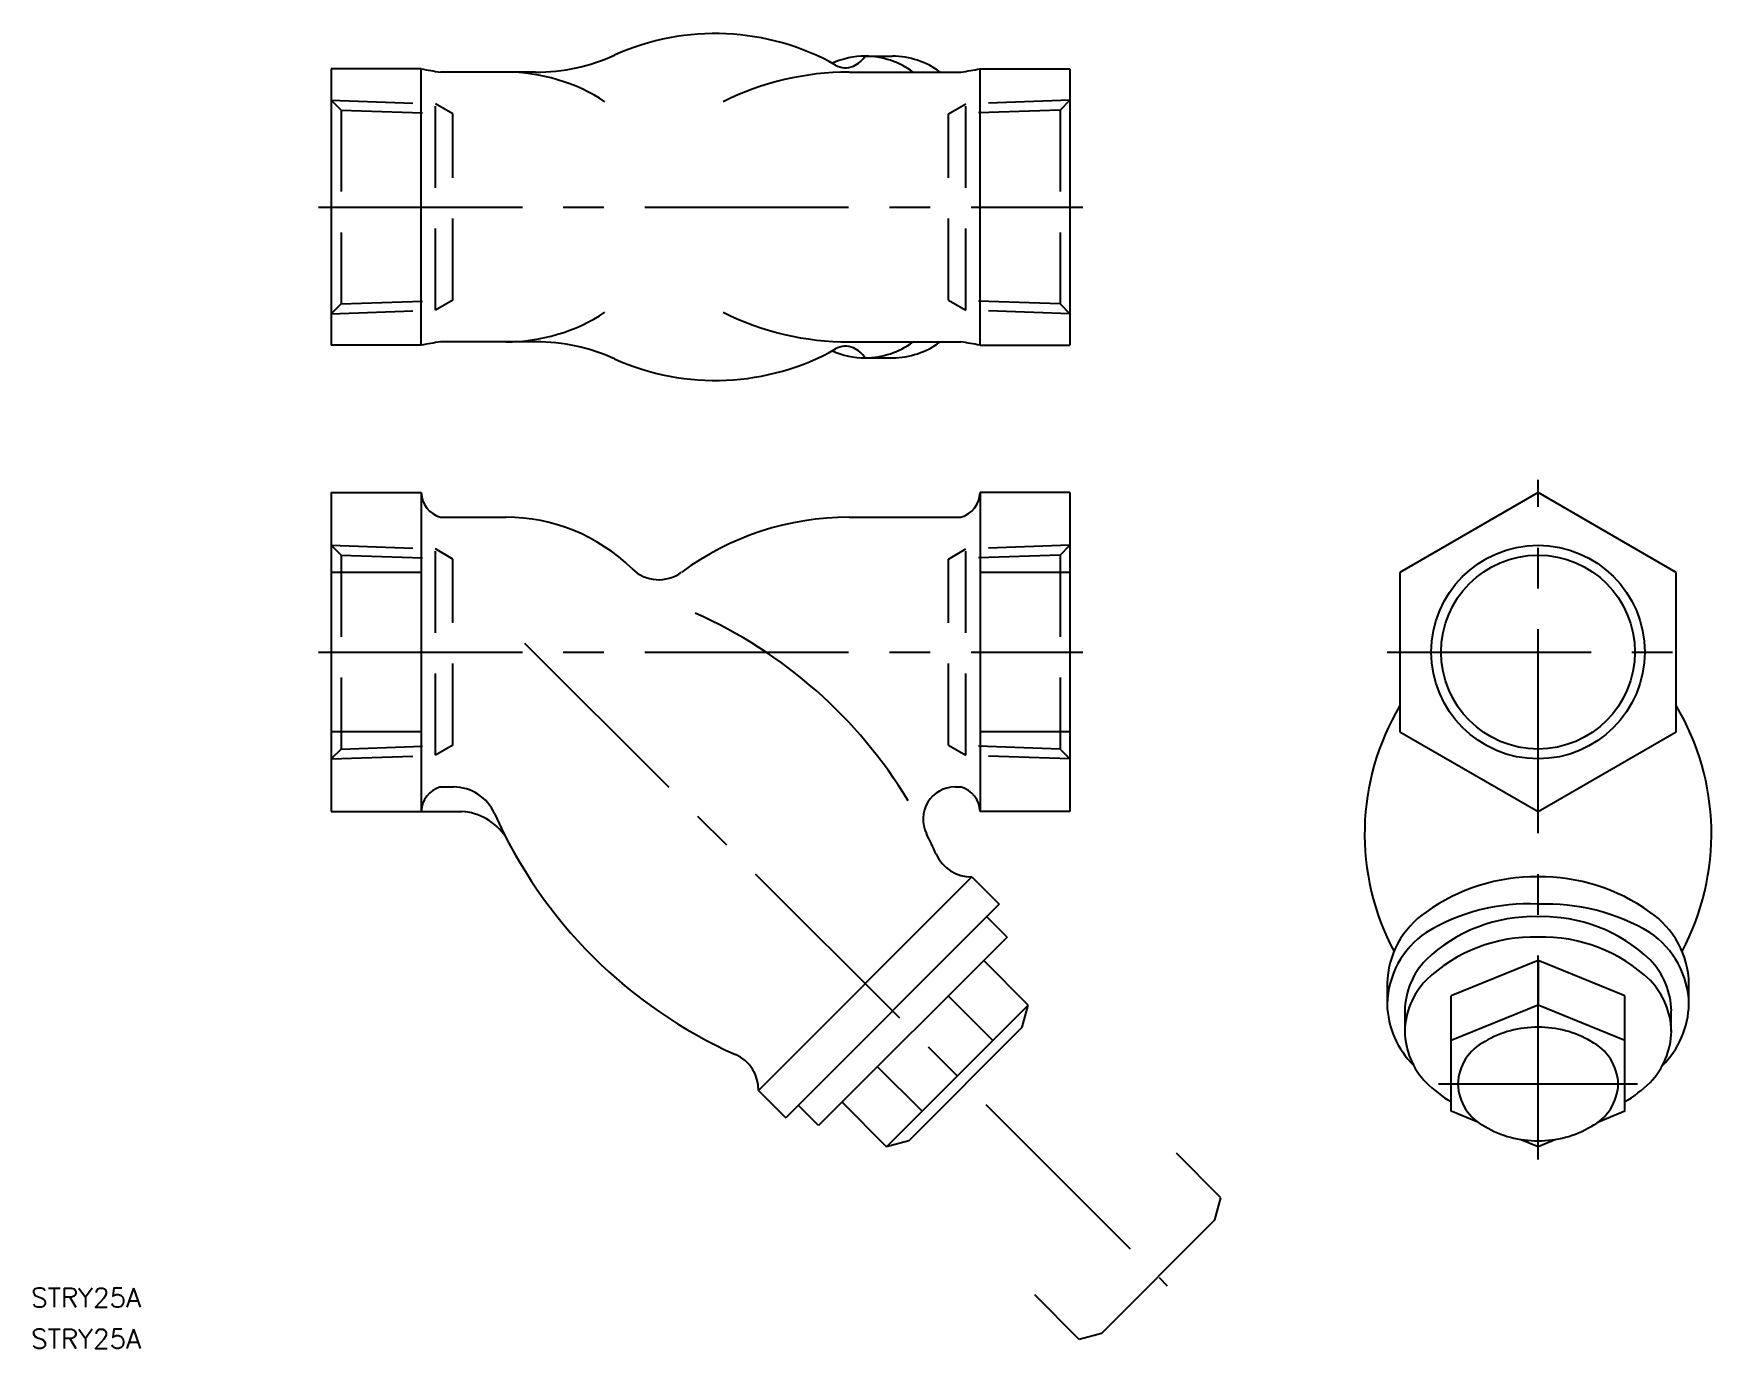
# Model space of a CAD drawing. Extents: x -234 to 27, y -108 to 96.
import ezdxf

# ---------------------------------------------------------------- set-up
doc = ezdxf.new("R2010")
doc.units = 0
for name, pattern in [('CENTER', [50.8, 31.75, -6.35, 6.35, -6.35]), ('DASHED', [19.05, 12.7, -6.35]), ('PHANTOM', [63.5, 31.75, -6.35, 6.35, -6.35, 6.35, -6.35])]:
    doc.linetypes.add(name, pattern=pattern)
doc.layers.get('0').update_dxf_attribs({"linetype": 'CONTINUOUS'})
doc.layers.add('CENTER', color=1, linetype='CENTER')
doc.styles.get("Standard").update_dxf_attribs({"font": 'txt.shx', "height": 3, "bigfont": 'bigfont.shx'})

msp = doc.modelspace()

# ---------------------------------------------------------------- linework, layer by layer
at = {"color": 7, "linetype": 'CONTINUOUS'}
for p, q in [((-104.76, 92.78), (-100.52, 92.78)), ((-187.88, 90.78), (-187.88, 47.78)), ((-173.88, 90.78), (-187.88, 90.78)), ((-173.88, 47.78), (-173.88, 90.78)), ((-156.07, 90.28), (-170.89, 90.28)), ((-107.25, 90.28), (-89.87, 90.28)), ((-86.88, 90.78), (-72.88, 90.78)), ((-86.88, 47.78), (-86.88, 90.78)), ((-72.88, 90.78), (-72.88, 47.78)), ((-187.88, 69.28), (-173.88, 69.28)), ((-86.88, 69.28), (-72.88, 69.28)), ((-173.88, 47.78), (-187.88, 47.78)), ((-156.07, 48.28), (-170.89, 48.28)), ((-107.25, 48.28), (-89.87, 48.28)), ((-86.88, 47.78), (-72.88, 47.78)), ((-104.76, 45.78), (-100.52, 45.78)), ((-187.88, 24.83), (-187.88, -24.83)), ((-187.88, 24.83), (-173.88, 24.83)), ((-173.88, 24.83), (-173.88, -24.83)), ((-72.88, 24.83), (-86.88, 24.83)), ((-86.88, 24.83), (-86.88, -24.83)), ((-72.88, 24.83), (-72.88, -24.83)), ((0, 24.83), (-21.5, 12.41)), ((21.5, 12.41), (0, 24.83)), ((-170.89, 21), (-160.69, 21)), ((-107.25, 21), (-89.87, 21)), ((-173.88, 12.41), (-187.88, 12.41)), ((-72.88, 12.41), (-86.88, 12.41)), ((-21.5, 12.41), (-21.5, -12.41)), ((21.5, -12.41), (21.5, 12.41)), ((-173.88, -12.41), (-187.88, -12.41)), ((-72.88, -12.41), (-86.88, -12.41)), ((-21.5, -12.41), (0, -24.83)), ((0, -24.83), (21.5, -12.41)), ((-170.89, -21), (-168.86, -21)), ((-90.76, -21), (-89.87, -21)), ((-187.88, -24.83), (-167.57, -24.83)), ((-72.88, -24.83), (-86.88, -24.83)), ((-88.14, -35), (-121.38, -68.24)), ((-88.14, -35), (-83.9, -39.24)), ((-83.9, -39.24), (-117.13, -72.48)), ((-82.66, -44.37), (-85.84, -41.19)), ((-82.66, -44.37), (-112.01, -73.72)), ((-79.38, -54.95), (-86.31, -48.02)), ((0, -48.02), (-13.5, -53.53)), ((13.5, -53.53), (0, -48.02)), ((0, -48.02), (0, -54.95)), ((-23.5, -51.62), (-23.5, -54.8)), ((23.5, -54.8), (23.5, -51.62)), ((-84.89, -60.47), (-91.82, -53.53)), ((-13.5, -71.49), (-13.5, -53.53)), ((13.5, -71.49), (13.5, -53.53)), ((-101.42, -77), (-79.38, -54.95)), ((-80.3, -58.4), (-79.38, -54.95)), ((-20.75, -55.86), (-20.75, -59.04)), ((0, -54.95), (-13.5, -60.47)), ((13.5, -60.47), (0, -54.95)), ((20.75, -59.04), (20.75, -55.86)), ((-80.3, -58.4), (-97.98, -76.08)), ((-95.91, -71.49), (-102.85, -64.55)), ((-121.38, -68.24), (-117.13, -72.48)), ((-112.01, -73.72), (-115.19, -70.53)), ((-101.42, -77), (-108.36, -70.07)), ((-9.39, -73.17), (-13.5, -71.49)), ((13.5, -71.49), (9.39, -73.17)), ((-97.98, -76.08), (-101.42, -77)), ((0, -77), (-2.79, -75.86)), ((2.79, -75.86), (0, -77))]:
    msp.add_line(p, q, dxfattribs=at)
at = {"color": 3, "linetype": 'DASHED'}
for p, q in [((-187.88, 85.9), (-171.68, 85.34)), ((-187.88, 85.9), (-186.35, 84.37)), ((-186.35, 84.37), (-186.35, 54.19)), ((-186.35, 84.37), (-168.96, 83.76)), ((-171.68, 53.22), (-171.68, 85.34)), ((-168.96, 83.76), (-171.68, 85.34)), ((-168.96, 54.79), (-168.96, 83.76)), ((-91.8, 83.76), (-89.08, 85.34)), ((-74.41, 84.37), (-91.8, 83.76)), ((-91.8, 54.79), (-91.8, 83.76)), ((-72.88, 85.9), (-89.08, 85.34)), ((-89.08, 53.22), (-89.08, 85.34)), ((-72.88, 85.9), (-74.41, 84.37)), ((-74.41, 84.37), (-74.41, 54.19)), ((-186.35, 54.19), (-187.88, 52.65)), ((-187.88, 52.65), (-171.68, 53.22)), ((-186.35, 54.19), (-168.96, 54.79)), ((-168.95, 54.79), (-171.68, 53.22)), ((-91.81, 54.79), (-89.08, 53.22)), ((-74.41, 54.19), (-91.8, 54.79)), ((-72.88, 52.65), (-89.08, 53.22)), ((-74.41, 54.19), (-72.88, 52.65)), ((-187.88, 16.62), (-171.68, 16.06)), ((-187.88, 16.62), (-186.35, 15.09)), ((-171.68, -16.06), (-171.68, 16.06)), ((-168.96, 14.48), (-171.68, 16.06)), ((-91.8, 14.48), (-89.08, 16.06)), ((-72.88, 16.62), (-89.08, 16.06)), ((-89.08, -16.06), (-89.08, 16.06)), ((-72.88, 16.62), (-74.41, 15.09)), ((-186.35, 15.09), (-186.35, -15.09)), ((-186.35, 15.09), (-168.96, 14.48)), ((-168.96, -14.49), (-168.96, 14.48)), ((-74.41, 15.09), (-91.8, 14.48)), ((-91.8, -14.49), (-91.8, 14.48)), ((-74.41, 15.09), (-74.41, -15.09)), ((-186.35, -15.09), (-187.88, -16.62)), ((-186.35, -15.09), (-168.96, -14.48)), ((-168.95, -14.48), (-171.68, -16.06)), ((-91.81, -14.48), (-89.08, -16.06)), ((-74.41, -15.09), (-91.8, -14.48)), ((-74.41, -15.09), (-72.88, -16.62)), ((-187.88, -16.62), (-171.68, -16.06)), ((-72.88, -16.62), (-89.08, -16.06))]:
    msp.add_line(p, q, dxfattribs=at)
at = {"color": 3, "linetype": 'PHANTOM'}
for p, q in [((-49.38, -84.95), (-56.31, -78.02)), ((-50.3, -88.4), (-49.38, -84.95)), ((-50.3, -88.4), (-67.98, -106.08)), ((-71.42, -107), (-78.36, -100.07)), ((-67.98, -106.08), (-71.42, -107))]:
    msp.add_line(p, q, dxfattribs=at)
at = {"color": 3, "linetype": 'CONTINUOUS'}
msp.add_circle((0, 0), 16.62, dxfattribs=at)
at = {"color": 7, "linetype": 'CONTINUOUS'}
msp.add_circle((0, 0), 15.09, dxfattribs=at)
for centre, radius, start, end in [((-128.09, 58.05), 38.23, 60.6767, 114.2079), ((-156.07, 120.28), 30, 270, 294.2079), ((-104.59, 79.9), 12.88, 90.7585, 114.1578), ((-108.37, 95.14), 4.32, 294.2792, 326.8643), ((-104.93, 79.9), 12.88, 53.6961, 89.2415), ((-100.69, 79.9), 12.88, 53.6961, 89.2416), ((-163.17, 145.62), 55.87, 258.951, 262.0595), ((-160.69, 62.28), 28, 56.6073, 90), ((-107.25, 46.28), 44, 90, 116.4983), ((-107.81, 94.04), 3.09, 239.6051, 293.1014), ((-97.59, 145.62), 55.87, 277.9405, 281.049), ((-160.69, 76.28), 28, 270, 303.3927), ((-107.25, 92.28), 44, 243.5017, 270), ((-163.17, -7.06), 55.87, 97.9405, 101.049), ((-156.07, 18.28), 30, 65.7921, 90), ((-128.09, 80.51), 38.23, 245.7921, 299.3233), ((-107.81, 44.52), 3.09, 66.8986, 120.3949), ((-108.37, 43.42), 4.32, 33.1357, 65.7208), ((-104.93, 58.66), 12.88, 270.7585, 306.3039), ((-100.69, 58.66), 12.88, 270.7584, 306.3039), ((-97.59, -7.06), 55.87, 78.951, 82.0595), ((-104.59, 58.66), 12.88, 245.8423, 269.2415), ((-169.76, 24.96), 4.12, 181.8651, 254.1408), ((-90.99, 24.96), 4.12, 285.8591, 358.1349), ((-160.69, -7), 28, 45.556, 90), ((-107.25, -23), 44, 90, 126.3438), ((-136.89, 17.27), 6, 225.556, 306.3437), ((-161.33, -61.52), 74, 31.2185, 65.9968), ((11.95, -28.28), 38.95, 149.1832, 208.066), ((-11.95, -28.28), 38.95, 331.934, 30.8168), ((-169.76, -24.96), 4.12, 105.8592, 178.1349), ((-168.86, -28), 7, 24.0032, 90), ((-90.76, -26), 5, 90, 206.718), ((-90.99, -24.96), 4.12, 1.8651, 74.1409), ((-168.09, -33.63), 8.82, 33.7575, 86.6427), ((-94.86, 4.95), 74, 204.0032, 246.0181), ((-161.33, -61.52), 74, 23.9819, 26.7179), ((-88.23, -29), 6, 203.9818, 270.875), ((-0.48, -63.96), 28.96, 89.0414, 125.8061), ((0.48, -63.96), 28.96, 54.1939, 90.9586), ((-9.49, -52.02), 14.02, 124.4989, 178.3484), ((-1.43, -70.19), 30.99, 87.3467, 121.0757), ((-0.66, -65.48), 24.3, 88.4534, 133.6593), ((1.18, -71.19), 31.97, 59.4589, 92.1186), ((0.66, -65.48), 24.3, 46.3407, 91.5466), ((9.49, -52.02), 14.02, 1.6517, 55.5011), ((-9.49, -55.2), 14.02, 124.4989, 178.3484), ((-0.66, -68.66), 24.3, 88.4534, 133.6593), ((0.66, -68.66), 24.3, 46.3407, 91.5466), ((9.49, -55.2), 14.02, 1.6517, 55.5011), ((-8.87, -56.14), 11.89, 136.0794, 178.6364), ((8.87, -56.14), 11.89, 1.3636, 43.9206), ((-8.87, -59.33), 11.89, 136.0794, 178.6364), ((8.87, -59.33), 11.89, 1.3636, 43.9206), ((-9.49, -54.4), 14.02, 181.6516, 225.2549), ((9.49, -54.4), 14.02, 314.7451, 358.3484), ((-8.87, -58.76), 11.89, 181.3636, 223.9206), ((-0.16, -74.37), 15.97, 89.4227, 120.4376), ((0.16, -74.37), 15.97, 59.5624, 90.5773), ((8.87, -58.76), 11.89, 316.0794, 358.6364), ((-127.38, -68.14), 6, 359.125, 66.0182), ((-4.71, -67.54), 7.79, 117.0158, 177.7699), ((4.71, -67.54), 7.79, 2.2302, 62.9842), ((-0.66, -49.43), 24.3, 226.3407, 238.0846), ((-4.71, -66.93), 7.79, 182.2301, 242.9842), ((4.71, -66.93), 7.79, 297.0158, 357.7699), ((0.66, -49.43), 24.3, 301.9154, 313.6593), ((-0.16, -60.1), 15.97, 239.5624, 270.5773), ((0.16, -60.1), 15.97, 269.4227, 300.4376)]:
    msp.add_arc(centre, radius, start, end, dxfattribs=at)
at = {"layer": 'CENTER', "color": 1, "linetype": 'CENTER'}
for p, q in [((-189.88, 69.28), (-70.88, 69.28)), ((0, -79), (0, 26.83)), ((-157.79, 1.41), (-57.73, -98.65)), ((-189.88, 0), (-70.88, 0)), ((-23.5, 0), (23.5, 0)), ((15.5, -67.24), (-15.5, -67.24))]:
    msp.add_line(p, q, dxfattribs=at)

# ---------------------------------------------------------------- texts
at = {"color": 7, "linetype": 'CONTINUOUS'}
for p in [(-234.62, -102), (-234.62, -108.4)]:
    msp.add_text('STRY25A', height=3, dxfattribs=at).set_placement(p)

doc.saveas('drawing.dxf')
